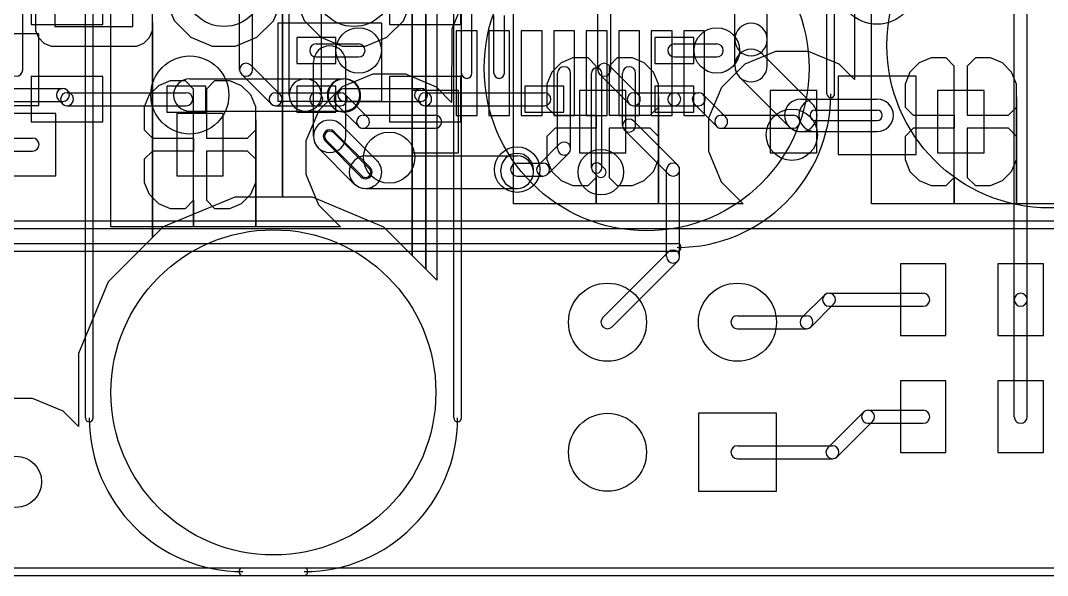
# Model space of a CAD drawing. Header units: millimetres. Extents: x 50 to 240, y -107 to -8.
# Drawn here: x 189.29 to 209.36, y -107.25 to -96.42 of the extents above; entities that cross this region are included whole.
import ezdxf

# ---------------------------------------------------------------- set-up
doc = ezdxf.new("R2010")
doc.units = ezdxf.units.MM
doc.layers.get('0').update_dxf_attribs({"lineweight": 25, "true_color": 0xffffff})
doc.layers.add('BLACK', color=27, linetype='Continuous', true_color=0x333333)

# ---------------------------------------------------------------- blocks, each defined once
blk = doc.blocks.new('PWR-BLK-02-F_Cu')
at = {"layer": 'BLACK'}
for p, q in [((94.925, -92.4), (94.925, -73)), ((95.075, -92.4), (95.075, -73)), ((143.925, -92.4), (143.925, -73)), ((144.075, -92.4), (144.075, -73)), ((143.595, -75.7942), (143.595, -89.7075)), ((143.595, -75.7942), (143.595, -89.7075)), ((113.08, -90.09), (113.08, -81.5175)), ((113.334, -90.09), (113.334, -81.5175)), ((143.381, -89.4935), (143.381, -81.6617)), ((143.381, -81.6617), (143.381, -89.4935)), ((143.381, -89.4935), (143.381, -81.6617)), ((143.381, -81.6617), (143.381, -89.4935)), ((136.13, -83.232), (136.13, -84.756)), ((137.654, -84.756), (137.654, -83.232)), ((138.035, -84.6805), (138.035, -83.1565)), ((138.035, -84.6805), (138.035, -83.1565)), ((135.749, -83.3075), (135.749, -84.8315)), ((135.749, -83.3075), (135.749, -84.8315)), ((140.575, -88.0902), (140.575, -83.7676)), ((140.575, -83.7676), (140.575, -88.0902)), ((140.575, -88.0902), (140.575, -83.7676)), ((140.575, -83.7676), (140.575, -88.0902)), ((143.115, -89.2271), (143.115, -83.7676)), ((143.115, -83.7676), (143.115, -89.2271)), ((143.115, -89.2271), (143.115, -83.7676)), ((143.115, -83.7676), (143.115, -89.2271)), ((102.276, -85.667), (102.276, -84.2775)), ((102.479, -85.667), (102.479, -84.2775)), ((107.619, -85.01), (107.619, -84.248)), ((108.254, -85.01), (108.254, -84.248)), ((138.289, -84.2204), (138.462, -84.6406)), ((138.289, -84.2204), (138.462, -84.6406)), ((140.4, -84.6423), (140.575, -84.2224)), ((140.4, -84.6423), (140.575, -84.2224)), ((140.829, -84.2204), (141.002, -84.6406)), ((140.829, -84.2204), (141.002, -84.6406)), ((142.94, -84.6423), (143.115, -84.2224)), ((142.94, -84.6423), (143.115, -84.2224)), ((100.716, -84.689), (98.684, -84.689)), ((98.684, -84.689), (98.684, -86.213)), ((100.716, -86.213), (100.716, -84.689)), ((102.911, -85.667), (102.911, -84.5375)), ((103.114, -85.667), (103.114, -84.5375)), ((138.035, -88.8774), (138.035, -84.6805)), ((138.035, -84.8321), (138.035, -84.6805)), ((138.035, -84.6805), (138.035, -88.8774)), ((138.035, -88.8774), (138.035, -84.6805)), ((138.035, -84.8321), (138.035, -84.6805)), ((138.035, -84.6805), (138.035, -88.8774)), ((138.462, -84.6406), (138.784, -84.9624)), ((138.462, -84.6406), (138.784, -84.9624)), ((140.079, -84.9636), (140.4, -84.6423)), ((140.079, -84.9636), (140.4, -84.6423)), ((141.002, -84.6406), (141.324, -84.9624)), ((141.002, -84.6406), (141.324, -84.9624)), ((142.619, -84.9636), (142.94, -84.6423)), ((142.619, -84.9636), (142.94, -84.6423)), ((102.581, -84.8415), (102.174, -84.8415)), ((102.174, -84.8415), (102.174, -86.4925)), ((102.581, -86.4925), (102.581, -84.8415)), ((103.216, -84.8415), (102.809, -84.8415)), ((102.809, -84.8415), (102.809, -86.4925)), ((103.216, -86.4925), (103.216, -84.8415)), ((103.851, -84.8415), (103.444, -84.8415)), ((103.444, -84.8415), (103.444, -86.4925)), ((103.851, -86.4925), (103.851, -84.8415)), ((104.486, -84.8415), (104.079, -84.8415)), ((104.079, -84.8415), (104.079, -86.4925)), ((104.486, -86.4925), (104.486, -84.8415)), ((105.121, -84.8415), (104.714, -84.8415)), ((104.714, -84.8415), (104.714, -86.4925)), ((105.121, -86.4925), (105.121, -84.8415)), ((105.756, -84.8415), (105.349, -84.8415)), ((105.349, -84.8415), (105.349, -86.4925)), ((105.756, -86.4925), (105.756, -84.8415)), ((106.391, -84.8415), (105.984, -84.8415)), ((105.984, -84.8415), (105.984, -86.4925)), ((106.391, -86.4925), (106.391, -84.8415)), ((107.026, -84.8415), (106.619, -84.8415)), ((106.619, -84.8415), (106.619, -86.4925)), ((107.026, -86.4925), (107.026, -84.8415)), ((135.749, -84.8315), (135.807, -84.9715)), ((135.749, -84.8315), (135.807, -84.9715)), ((136.13, -84.756), (137.654, -84.756)), ((137.977, -84.9721), (138.035, -84.8321)), ((137.977, -84.9721), (138.035, -84.8321)), ((107.619, -85.518), (107.619, -85.01)), ((108.254, -85.518), (108.254, -85.01)), ((135.807, -84.9715), (135.914, -85.0788)), ((135.807, -84.9715), (135.914, -85.0788)), ((135.914, -85.0788), (136.054, -85.1369)), ((135.914, -85.0788), (136.054, -85.1369)), ((137.729, -85.1371), (137.87, -85.0792)), ((137.729, -85.1371), (137.87, -85.0792)), ((137.87, -85.0792), (137.977, -84.9721)), ((137.87, -85.0792), (137.977, -84.9721)), ((138.784, -84.9624), (139.204, -85.1368)), ((138.784, -84.9624), (139.204, -85.1368)), ((139.658, -85.1372), (140.079, -84.9636)), ((139.658, -85.1372), (140.079, -84.9636)), ((141.324, -84.9624), (141.744, -85.1368)), ((141.324, -84.9624), (141.744, -85.1368)), ((142.198, -85.1372), (142.619, -84.9636)), ((142.198, -85.1372), (142.619, -84.9636)), ((109.133, -86.2655), (108.161, -85.2935)), ((136.054, -85.1369), (136.205, -85.1371)), ((136.054, -85.1369), (136.205, -85.1371)), ((136.205, -85.1371), (137.729, -85.1371)), ((136.205, -85.1371), (137.729, -85.1371)), ((139.204, -85.1368), (139.658, -85.1372)), ((139.204, -85.1368), (139.658, -85.1372)), ((141.744, -85.1368), (142.198, -85.1372)), ((141.744, -85.1368), (142.198, -85.1372)), ((99.3825, -86.9), (99.3825, -85.451)), ((100.018, -86.9), (100.018, -85.451)), ((104.156, -87.1395), (104.156, -85.667)), ((104.41, -87.1395), (104.41, -85.667)), ((104.816, -87.5175), (104.816, -85.667)), ((105.019, -87.5175), (105.019, -85.667)), ((105.426, -86.6905), (105.426, -85.667)), ((105.68, -86.6905), (105.68, -85.667)), ((108.683, -86.7145), (107.711, -85.7425)), ((111.162, -85.728), (109.638, -85.728)), ((109.638, -85.728), (109.638, -87.252)), ((111.162, -87.252), (111.162, -85.728)), ((98.684, -86.213), (100.716, -86.213)), ((108.908, -86.1725), (110.4, -86.1725)), ((109.19, -86.1725), (110.4, -86.1725)), ((102.174, -86.4925), (102.581, -86.4925)), ((102.809, -86.4925), (103.216, -86.4925)), ((103.444, -86.4925), (103.851, -86.4925)), ((104.079, -86.4925), (104.486, -86.4925)), ((104.714, -86.4925), (105.121, -86.4925)), ((105.349, -86.4925), (105.756, -86.4925)), ((105.984, -86.4925), (106.391, -86.4925)), ((106.619, -86.4925), (107.026, -86.4925)), ((109.19, -86.3884), (110.4, -86.3884)), ((99.9245, -86.6755), (100.625, -87.3755)), ((99.9245, -86.6755), (100.625, -87.3755)), ((105.642, -86.6007), (106.502, -87.4602)), ((109.19, -86.5916), (110.4, -86.5916)), ((100.472, -87.5282), (99.7718, -86.8282)), ((99.7898, -86.8102), (100.49, -87.5102)), ((105.463, -86.7803), (106.322, -87.6398)), ((108.908, -86.8075), (110.4, -86.8075)), ((109.19, -86.8075), (110.4, -86.8075)), ((99.6102, -86.9898), (100.31, -87.6898)), ((100.328, -87.6718), (99.6282, -86.9718)), ((104.193, -87.0497), (103.782, -87.4602)), ((99.4755, -87.1245), (100.175, -87.8245)), ((99.4755, -87.1245), (100.175, -87.8245)), ((100.4, -87.2825), (103.364, -87.2825)), ((104.372, -87.2293), (103.962, -87.6398)), ((109.638, -87.252), (111.162, -87.252)), ((103.364, -87.423), (103.872, -87.423)), ((104.989, -87.4457), (105.072, -87.5282)), ((103.047, -87.6), (103.047, -87.55)), ((103.364, -87.677), (103.872, -87.677)), ((103.682, -87.6), (103.682, -87.55)), ((104.846, -87.5893), (104.928, -87.6718)), ((106.285, -89.248), (106.285, -87.55)), ((106.539, -89.248), (106.539, -87.55)), ((100.4, -87.9175), (103.364, -87.9175)), ((139.645, -88.0893), (138.245, -88.6682)), ((139.645, -88.0893), (138.245, -88.6682)), ((140.575, -88.0902), (139.645, -88.0893)), ((140.575, -88.0902), (139.645, -88.0893)), ((141.161, -88.0907), (140.575, -88.0902)), ((141.161, -88.0907), (140.575, -88.0902)), ((142.561, -88.6719), (141.161, -88.0907)), ((142.561, -88.6719), (141.161, -88.0907)), ((138.245, -88.6682), (138.035, -88.8774)), ((138.245, -88.6682), (138.035, -88.8774)), ((143.115, -89.2271), (142.561, -88.6719)), ((143.115, -89.2271), (142.561, -88.6719)), ((138.035, -88.8774), (137.172, -89.739)), ((138.035, -88.8774), (137.172, -89.739)), ((106.322, -89.1582), (105.04, -90.4402)), ((143.381, -89.4935), (143.115, -89.2271)), ((143.381, -89.4935), (143.115, -89.2271)), ((106.502, -89.3378), (105.22, -90.6198)), ((111.746, -89.3915), (110.857, -89.3915)), ((110.857, -89.3915), (110.857, -90.7885)), ((111.746, -90.7885), (111.746, -89.3915)), ((113.651, -89.3915), (112.762, -89.3915)), ((112.762, -89.3915), (112.762, -90.7885)), ((113.651, -90.7885), (113.651, -89.3915)), ((143.595, -89.7075), (143.381, -89.4935)), ((143.595, -89.7075), (143.381, -89.4935)), ((137.172, -89.739), (136.591, -91.1388)), ((137.172, -89.739), (136.591, -91.1388)), ((109.37, -90.0002), (108.93, -90.4402)), ((109.46, -89.963), (111.302, -89.963)), ((113.08, -92.376), (113.08, -90.09)), ((113.334, -92.376), (113.334, -90.09)), ((109.55, -90.1798), (109.11, -90.6198)), ((109.46, -90.217), (111.302, -90.217)), ((124.573, -92.376), (124.573, -90.15)), ((124.827, -92.376), (124.827, -90.15)), ((107.67, -90.403), (109.02, -90.403)), ((118.541, -92.87), (118.541, -90.344)), ((119.176, -92.87), (119.176, -90.344)), ((129.927, -94.9948), (129.927, -90.471)), ((129.927, -94.9948), (129.927, -90.471)), ((107.67, -90.657), (109.02, -90.657)), ((120.502, -90.603), (120.502, -91.492)), ((121.899, -91.492), (121.899, -90.603)), ((110.857, -90.7885), (111.746, -90.7885)), ((112.762, -90.7885), (113.651, -90.7885)), ((136.591, -91.1388), (136.589, -92.5666)), ((136.591, -91.1388), (136.589, -92.5666)), ((120.502, -91.492), (121.899, -91.492)), ((111.746, -91.6775), (110.857, -91.6775)), ((110.857, -91.6775), (110.857, -93.0745)), ((111.746, -93.0745), (111.746, -91.6775)), ((113.651, -91.6775), (112.762, -91.6775)), ((112.762, -91.6775), (112.762, -93.0745)), ((113.651, -93.0745), (113.651, -91.6775)), ((126.451, -91.746), (125.689, -91.746)), ((125.689, -91.746), (125.689, -92.254)), ((126.07, -91.873), (126.9, -91.873)), ((126.451, -92.254), (126.451, -91.746)), ((126.07, -92.127), (126.9, -92.127)), ((135.046, -92.0187), (134.448, -92.2659)), ((135.046, -92.0187), (134.448, -92.2659)), ((135.693, -92.0193), (135.046, -92.0187)), ((135.693, -92.0193), (135.046, -92.0187)), ((136.291, -92.2675), (135.693, -92.0193)), ((136.291, -92.2675), (135.693, -92.0193)), ((108.432, -92.308), (106.908, -92.308)), ((106.908, -92.308), (106.908, -93.832)), ((108.432, -93.832), (108.432, -92.308)), ((110.132, -92.2862), (109.438, -92.9802)), ((110.222, -92.249), (111.302, -92.249)), ((125.366, -92.8627), (124.79, -92.2862)), ((125.689, -92.254), (126.451, -92.254)), ((130.856, -92.2438), (130.677, -92.4222)), ((130.856, -92.2438), (130.677, -92.4222)), ((131.089, -92.1473), (130.856, -92.2438)), ((131.089, -92.1473), (130.856, -92.2438)), ((131.384, -92.1474), (131.089, -92.1473)), ((131.384, -92.1474), (131.089, -92.1473)), ((131.543, -92.3062), (131.384, -92.1474)), ((131.543, -92.3062), (131.384, -92.1474)), ((131.543, -93.265), (131.543, -92.3062)), ((131.543, -93.265), (131.543, -92.3062)), ((131.956, -92.1474), (131.797, -92.3062)), ((131.956, -92.1474), (131.797, -92.3062)), ((131.797, -92.3062), (131.797, -93.265)), ((131.797, -92.3062), (131.797, -93.265)), ((132.25, -92.1473), (131.956, -92.1474)), ((132.25, -92.1473), (131.956, -92.1474)), ((132.484, -92.2438), (132.25, -92.1473)), ((132.484, -92.2438), (132.25, -92.1473)), ((132.662, -92.4222), (132.484, -92.2438)), ((132.662, -92.4222), (132.484, -92.2438)), ((134.448, -92.2659), (133.99, -92.7232)), ((134.448, -92.2659), (133.99, -92.7232)), ((136.589, -92.5666), (136.291, -92.2675)), ((136.589, -92.5666), (136.291, -92.2675)), ((110.312, -92.4658), (109.618, -93.1598)), ((110.222, -92.503), (111.302, -92.503)), ((121.899, -92.508), (120.502, -92.508)), ((120.502, -92.508), (120.502, -93.397)), ((121.899, -93.397), (121.899, -92.508)), ((125.187, -93.0423), (124.61, -92.4658)), ((130.677, -92.4222), (130.58, -92.6555)), ((130.677, -92.4222), (130.58, -92.6555)), ((132.759, -92.6555), (132.662, -92.4222)), ((132.759, -92.6555), (132.662, -92.4222)), ((116.6, -92.5525), (118.858, -92.5525)), ((118.858, -92.5525), (119.606, -92.5525)), ((119.831, -92.6455), (119.845, -92.6595)), ((123.911, -92.6985), (123.149, -92.6985)), ((123.149, -92.6985), (123.149, -93.2065)), ((123.911, -93.2065), (123.911, -92.6985)), ((126.451, -92.6985), (125.689, -92.6985)), ((125.689, -92.6985), (125.689, -93.2065)), ((126.451, -93.2065), (126.451, -92.6985)), ((130.58, -92.6555), (130.58, -92.9082)), ((130.58, -92.6555), (130.58, -92.9082)), ((132.76, -92.9082), (132.759, -92.6555)), ((132.76, -92.9082), (132.759, -92.6555)), ((133.99, -92.7232), (133.741, -93.321)), ((133.99, -92.7232), (133.741, -93.321)), ((119.303, -92.884), (119.303, -92.87)), ((119.62, -92.743), (121.118, -92.743)), ((119.938, -92.884), (119.938, -92.87)), ((121.2, -92.8255), (123.53, -92.8255)), ((121.29, -92.8627), (121.207, -92.7802)), ((125.277, -92.8255), (126.07, -92.8255)), ((126.07, -92.8255), (126.547, -92.8255)), ((126.636, -92.8627), (127.076, -93.3022)), ((127.944, -92.7824), (127.944, -94.0016)), ((128.853, -92.7824), (127.944, -92.7824)), ((128.853, -94.0016), (128.853, -92.7824)), ((130.58, -92.9082), (130.58, -93.1063)), ((130.58, -92.9082), (130.58, -93.1063)), ((131.215, -92.7824), (131.215, -94.0016)), ((132.124, -92.7824), (131.215, -92.7824)), ((132.124, -94.0016), (132.124, -92.7824)), ((132.759, -93.1063), (132.76, -92.9082)), ((132.759, -93.1063), (132.76, -92.9082)), ((132.76, -93.8758), (132.76, -92.9082)), ((132.76, -92.9082), (132.76, -93.8758)), ((132.76, -93.8758), (132.76, -92.9082)), ((132.76, -92.9082), (132.76, -93.8758)), ((107.67, -92.943), (109.528, -92.943)), ((110.857, -93.0745), (111.746, -93.0745)), ((112.762, -93.0745), (113.651, -93.0745)), ((119.381, -93.0945), (119.395, -93.1085)), ((119.62, -92.997), (121.118, -92.997)), ((121.11, -93.0423), (121.028, -92.9598)), ((121.2, -93.0795), (123.53, -93.0795)), ((125.277, -93.0795), (126.07, -93.0795)), ((126.07, -93.0795), (126.547, -93.0795)), ((126.457, -93.0423), (126.896, -93.4818)), ((130.58, -93.1063), (130.739, -93.265)), ((130.58, -93.1063), (130.739, -93.265)), ((132.601, -93.265), (132.759, -93.1063)), ((132.601, -93.265), (132.759, -93.1063)), ((107.67, -93.197), (109.528, -93.197)), ((116.6, -93.1875), (118.858, -93.1875)), ((118.858, -93.1875), (119.606, -93.1875)), ((123.149, -93.2065), (123.911, -93.2065)), ((125.689, -93.2065), (126.451, -93.2065)), ((126.986, -93.265), (128.398, -93.265)), ((130.739, -93.265), (131.543, -93.265)), ((130.739, -93.265), (131.543, -93.265)), ((131.543, -93.519), (131.543, -93.265)), ((131.543, -93.265), (131.543, -93.519)), ((131.543, -93.519), (131.543, -93.265)), ((131.543, -93.265), (131.543, -93.519)), ((131.797, -93.265), (132.601, -93.265)), ((131.797, -93.265), (132.601, -93.265)), ((133.741, -93.321), (133.741, -93.9682)), ((133.741, -93.321), (133.741, -93.9682)), ((120.502, -93.397), (121.899, -93.397)), ((126.986, -93.519), (128.398, -93.519)), ((130.739, -93.519), (130.58, -93.6778)), ((130.739, -93.519), (130.58, -93.6778)), ((131.543, -93.519), (130.739, -93.519)), ((131.543, -93.519), (130.739, -93.519)), ((131.543, -94.4779), (131.543, -93.519)), ((131.543, -94.4779), (131.543, -93.519)), ((132.601, -93.519), (131.797, -93.519)), ((131.797, -93.519), (131.797, -94.4779)), ((132.601, -93.519), (131.797, -93.519)), ((131.797, -93.519), (131.797, -94.4779)), ((132.759, -93.6778), (132.601, -93.519)), ((132.759, -93.6778), (132.601, -93.519)), ((130.58, -93.6778), (130.58, -93.8758)), ((130.58, -93.6778), (130.58, -93.8758)), ((132.76, -93.8758), (132.759, -93.6778)), ((132.76, -93.8758), (132.759, -93.6778)), ((106.908, -93.832), (108.432, -93.832)), ((130.58, -93.8758), (130.58, -94.1285)), ((130.58, -93.8758), (130.58, -94.1285)), ((132.759, -94.1285), (132.76, -93.8758)), ((132.759, -94.1285), (132.76, -93.8758)), ((132.76, -94.9948), (132.76, -93.8758)), ((132.76, -93.8758), (132.76, -94.9948)), ((132.76, -94.9948), (132.76, -93.8758)), ((132.76, -93.8758), (132.76, -94.9948)), ((127.944, -94.0016), (128.853, -94.0016)), ((130.58, -94.1285), (130.677, -94.3618)), ((130.58, -94.1285), (130.677, -94.3618)), ((131.215, -94.0016), (132.124, -94.0016)), ((132.662, -94.3618), (132.759, -94.1285)), ((132.662, -94.3618), (132.759, -94.1285)), ((133.741, -93.9682), (133.988, -94.5664)), ((133.741, -93.9682), (133.988, -94.5664)), ((130.677, -94.3618), (130.856, -94.5402)), ((130.677, -94.3618), (130.856, -94.5402)), ((130.856, -94.5402), (131.089, -94.6367)), ((130.856, -94.5402), (131.089, -94.6367)), ((131.384, -94.6366), (131.543, -94.4779)), ((131.384, -94.6366), (131.543, -94.4779)), ((131.543, -94.9948), (131.543, -94.4779)), ((131.543, -94.4779), (131.543, -94.9948)), ((131.543, -94.9948), (131.543, -94.4779)), ((131.543, -94.4779), (131.543, -94.9948)), ((131.797, -94.4779), (131.956, -94.6366)), ((131.797, -94.4779), (131.956, -94.6366)), ((132.25, -94.6367), (132.484, -94.5402)), ((132.25, -94.6367), (132.484, -94.5402)), ((132.484, -94.5402), (132.662, -94.3618)), ((132.484, -94.5402), (132.662, -94.3618)), ((131.089, -94.6367), (131.384, -94.6366)), ((131.089, -94.6367), (131.384, -94.6366)), ((131.956, -94.6366), (132.25, -94.6367)), ((131.956, -94.6366), (132.25, -94.6367)), ((133.988, -94.5664), (134.416, -94.9948)), ((133.988, -94.5664), (134.416, -94.9948)), ((131.543, -94.9948), (129.927, -94.9948)), ((131.543, -94.9948), (129.927, -94.9948)), ((132.76, -94.9948), (131.543, -94.9948)), ((132.76, -94.9948), (131.543, -94.9948)), ((134.416, -94.9948), (132.76, -94.9948)), ((134.416, -94.9948), (132.76, -94.9948)), ((98, -95.325), (141, -95.325)), ((98, -95.475), (141, -95.475))]:
    blk.add_line(p, q, dxfattribs=at)
for centre, radius in [((110.4, -83.95), 0.762), ((139.432, -83.994), 0.762), ((141.972, -83.994), 0.762), ((103.364, -87.55), 0.4445), ((105, -87.6), 0.4445), ((98.6, -91.9), 3.175), ((140.4, -91.9), 3.175), ((105.13, -90.53), 0.762), ((107.67, -90.53), 0.762), ((126.9, -92), 0.4445), ((116.6, -92.87), 0.762), ((105.13, -93.07), 0.762), ((135.368, -93.646), 0.5)]:
    blk.add_circle(centre, radius, dxfattribs=at)
for centre, radius, start, end in [((107.936, -85.01), 0.3175, 0, 180), ((107.936, -85.01), 0.3175, 180, 0), ((99.7, -85.451), 0.3175, 0, 180), ((107.936, -85.518), 0.3175, 45, 225), ((102.378, -85.667), 0.1016, 180, 0), ((103.013, -85.667), 0.1016, 180, 0), ((104.283, -85.667), 0.127, 0, 180), ((104.918, -85.667), 0.1016, 0, 180), ((105.553, -85.667), 0.127, 0, 180), ((107.936, -85.518), 0.3175, 180, 0), ((108.908, -86.49), 0.3175, 90, 270), ((108.908, -86.49), 0.3175, 225, 45), ((109.19, -86.49), 0.3175, 90, 270), ((110.4, -86.49), 0.3175, 270, 90), ((110.4, -86.49), 0.3175, 270, 90), ((109.19, -86.49), 0.1016, 90, 270), ((110.4, -86.49), 0.1016, 270, 90), ((99.7, -86.9), 0.3175, 45, 225), ((99.7, -86.9), 0.3175, 45, 225), ((105.553, -86.6905), 0.127, 45, 225), ((105.553, -86.6905), 0.127, 180, 0), ((99.7, -86.9), 0.3175, 180, 0), ((99.7, -86.9), 0.127, 45, 225), ((99.7, -86.9), 0.1016, 45, 225), ((104.283, -87.1395), 0.127, 315, 135), ((100.4, -87.6), 0.3175, 90, 270), ((103.364, -87.55), 0.3175, 0, 180), ((103.364, -87.6), 0.3175, 270, 90), ((104.283, -87.1395), 0.127, 180, 0), ((100.4, -87.6), 0.3175, 225, 45), ((100.4, -87.6), 0.3175, 225, 45), ((100.4, -87.6), 0.127, 225, 45), ((103.364, -87.55), 0.127, 90, 270), ((103.872, -87.55), 0.127, 135, 315), ((103.872, -87.55), 0.127, 270, 90), ((104.918, -87.5175), 0.1016, 45, 225), ((104.918, -87.5175), 0.1016, 180, 0), ((106.412, -87.55), 0.127, 0, 180), ((106.412, -87.55), 0.127, 225, 45), ((100.4, -87.6), 0.1016, 225, 45), ((103.364, -87.6), 0.3175, 180, 0), ((105, -87.6), 0.1016, 225, 45), ((106.412, -89.248), 0.127, 315, 135), ((106.412, -89.248), 0.127, 180, 0), ((109.46, -90.09), 0.127, 90, 270), ((109.46, -90.09), 0.127, 315, 135), ((111.302, -90.09), 0.127, 270, 90), ((113.207, -90.09), 0.127, 0, 180), ((113.207, -90.09), 0.127, 180, 0), ((105.13, -90.53), 0.127, 135, 315), ((107.67, -90.53), 0.127, 90, 270), ((109.02, -90.53), 0.127, 135, 315), ((109.02, -90.53), 0.127, 270, 90), ((126.07, -92), 0.127, 90, 270), ((126.9, -92), 0.127, 270, 90), ((110.222, -92.376), 0.127, 90, 270), ((110.222, -92.376), 0.127, 315, 135), ((111.302, -92.376), 0.127, 270, 90), ((124.7, -92.376), 0.127, 45, 225), ((95, -92.4), 0.075, 180, 0), ((98, -92.4), 3, 180, 270), ((113.207, -92.376), 0.127, 180, 0), ((124.7, -92.376), 0.127, 180, 0), ((141, -92.4), 3, 270, 0), ((144, -92.4), 0.075, 180, 0), ((116.6, -92.87), 0.3175, 90, 270), ((118.858, -92.87), 0.3175, 90, 270), ((118.858, -92.87), 0.3175, 270, 90), ((119.606, -92.87), 0.3175, 45, 225), ((119.62, -92.87), 0.3175, 0, 180), ((119.62, -92.884), 0.3175, 225, 45), ((119.606, -92.87), 0.3175, 270, 90), ((118.858, -92.87), 0.3175, 180, 0), ((119.62, -92.884), 0.3175, 180, 0), ((119.62, -92.87), 0.127, 90, 270), ((121.118, -92.87), 0.127, 45, 225), ((121.2, -92.9525), 0.127, 90, 270), ((121.2, -92.9525), 0.127, 225, 45), ((121.118, -92.87), 0.127, 270, 90), ((123.53, -92.9525), 0.127, 270, 90), ((125.277, -92.9525), 0.127, 90, 270), ((125.277, -92.9525), 0.127, 225, 45), ((126.07, -92.9525), 0.127, 90, 270), ((126.07, -92.9525), 0.127, 270, 90), ((126.547, -92.9525), 0.127, 45, 225), ((126.547, -92.9525), 0.127, 270, 90), ((107.67, -93.07), 0.127, 90, 270), ((109.528, -93.07), 0.127, 135, 315), ((109.528, -93.07), 0.127, 270, 90), ((126.986, -93.392), 0.127, 90, 270), ((126.986, -93.392), 0.127, 225, 45), ((128.398, -93.392), 0.127, 270, 90), ((98, -95.4), 0.075, 90, 270), ((141, -95.4), 0.075, 270, 90)]:
    blk.add_arc(centre, radius, start, end, dxfattribs=at)

msp = doc.modelspace()

# ---------------------------------------------------------------- block references
for p in [(69, -5), (76, -5), (61.129, -5.447), (53.834, -11.777), (95.634, -11.777)]:
    msp.add_blockref('PWR-BLK-02-F_Cu', p)

doc.saveas('drawing.dxf')
